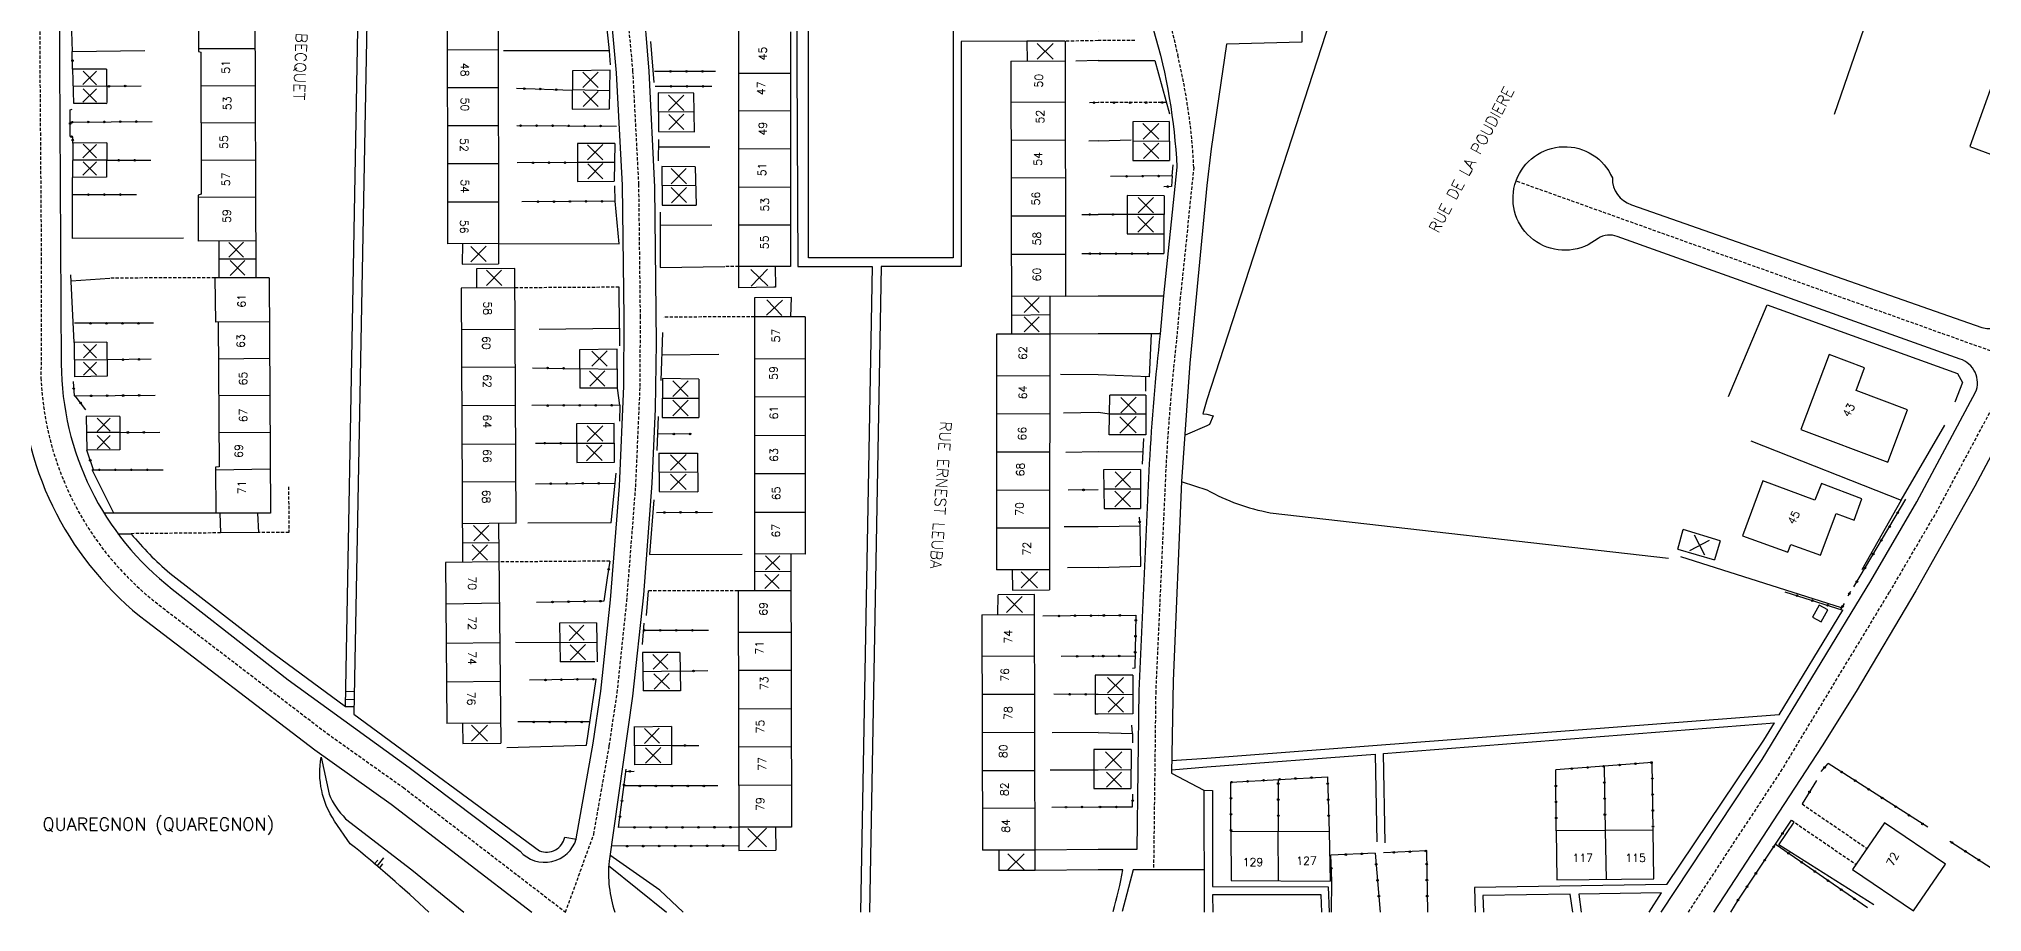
# Model space of a CAD drawing. Header units: millimetres. Extents: x 112998 to 114000, y 125000 to 126000.
# Drawn here: x 113334.6 to 113638.1, y 125000 to 125136.4 of the extents above; entities that cross this region are included whole.
import ezdxf
from ezdxf.enums import TextEntityAlignment as Align

# ---------------------------------------------------------------- set-up
doc = ezdxf.new("R2010")
doc.units = ezdxf.units.MM
doc.linetypes.add('DASHED', pattern=[0.75, 0.5, -0.25])
doc.layers.get('0').update_dxf_attribs({"linetype": 'CONTINUOUS'})
for name, color, linetype in [('W0001', 6, 'DASHED'), ('W0008', 7, 'CONTINUOUS'), ('W0100', 7, 'CONTINUOUS'), ('W0112', 1, 'DASHED'), ('W0211', 2, 'CONTINUOUS'), ('W0310', 3, 'CONTINUOUS'), ('W0322', 7, 'CONTINUOUS'), ('W0980', 7, 'CONTINUOUS'), ('W0989', 7, 'CONTINUOUS'), ('W0991', 7, 'CONTINUOUS')]:
    doc.layers.add(name, color=color, linetype=linetype)
doc.styles.get("Standard").update_dxf_attribs({"font": 'romans.shx', "width": 0.85})

# ---------------------------------------------------------------- blocks, each defined once
blk = doc.blocks.new('OH01')
at = {"layer": 'W0322', "color": 0}
for radius in [0.25, 0.15]:
    blk.add_circle((0, 0), radius, dxfattribs=at)
blk = doc.blocks.new('BB06')
for p, q in [((-1, -1), (1, 1)), ((-1, 1), (1, -1))]:
    blk.add_line(p, q)
blk = doc.blocks.new('TP15')
at = {"color": 0}
for p, q in [((-0.29, 0.5), (-0.29, 0)), ((0, 1), (0, 0)), ((0.29, 0.5), (0.29, 0))]:
    blk.add_line(p, q, dxfattribs=at)

msp = doc.modelspace()

# ---------------------------------------------------------------- linework, layer by layer
at = {"layer": 'W0001'}
for points in [[(113334.74, 125250.99), (113334.85, 125233.58), (113334.82, 125216.43), (113334.66, 125200.38), (113334.65, 125175), (113334.73, 125131.49), (113334.95, 125101.67), (113334.9, 125083.42, 0.221941), (113353.33, 125047.97), (113379.59, 125027.91), (113391.5, 125019.45), (113416.83, 125000), (113421.23, 125012.14), (113423.66, 125025.99), (113424.9, 125034.26), (113426.4, 125048.56), (113427.79, 125066.42), (113428.48, 125082.11), (113428.53, 125092.91), (113428.28, 125113.65), (113427.36, 125131.3), (113425.89, 125147.48), (113422.87, 125169.28), (113420.18, 125170.1)], [(113514.15, 125250.03), (113513.67, 125226.59), (113512.19, 125211.14), (113508.84, 125171.89), (113507.06, 125156.7), (113512.43, 125133.84, -0.046651), (113514.95, 125116.29), (113512.83, 125095.97), (113512.31, 125090.04, 0.013616), (113510.61, 125069.9), (113509, 125034.47), (113508.66, 125006.6)]]:
    msp.add_lwpolyline(points, format="xyb", dxfattribs=at)
for points in [[(113592.19, 125000), (113606.64, 125021.97), (113623.63, 125050), (113630.88, 125062.37), (113643.62, 125086.13), (113651.15, 125101.33), (113659.5, 125118.3), (113666.52, 125133.71), (113674.21, 125152.04), (113682.95, 125173.72), (113695, 125203.96), (113711.27, 125245.52), (113713.06, 125250)], [(113643.62, 125086.13), (113565.26, 125114.17)]]:
    msp.add_lwpolyline(points, dxfattribs=at)
at = {"layer": 'W0008'}
for points in [[(113331.48, 125250), (113331.64, 125233.63), (113331.61, 125216.47), (113331.45, 125200.4), (113331.45, 125175), (113331.53, 125131.48), (113331.74, 125101.68), (113331.69, 125083.36, 0.222342), (113351.39, 125045.42), (113377.69, 125025.33), (113389.61, 125016.86), (113411.58, 125000)], [(113338.17, 125250), (113338.05, 125245.92), (113338.05, 125227.03), (113337.91, 125175), (113337.79, 125132.45), (113338.07, 125085.63, 0.230395), (113355.39, 125050.44), (113373.51, 125036.3), (113392.43, 125022.58), (113409.73, 125009.5, 0.583915), (113418.5, 125011.43), (113421.13, 125026.37), (113422.35, 125034.53), (113423.85, 125048.76), (113425.23, 125066.53), (113425.92, 125082.12), (113425.97, 125092.87), (113425.72, 125113.52), (113424.81, 125131.07), (113423.35, 125147.12), (113420.56, 125167.3), (113419.43, 125167.65)], [(113387.85, 125250), (113383.84, 125196.59), (113386.95, 125196.28), (113386.48, 125175), (113383.78, 125030.94), (113412.78, 125009.58, 0.464368), (113416.71, 125011.7), (113418.53, 125011.42)], [(113587.94, 125000), (113603.74, 125023.82), (113620.67, 125051.76), (113627.87, 125064.06), (113637.05, 125081.18, 0.432805), (113634.63, 125086.37), (113581.08, 125105.53, 0.219592), (113578.09, 125105.22), (113576.53, 125104.22, -2.51689), (113580.32, 125114.66, 0.329279), (113583.3, 125110.48), (113638.03, 125091.32, 0.36447), (113643.28, 125093.57), (113648.07, 125102.88), (113656.39, 125119.77), (113663.37, 125135.09), (113671.03, 125153.35), (113679.75, 125175), (113691.8, 125205.25), (113708.47, 125246.74), (113709.83, 125250)], [(113423.84, 125180.39), (113424.83, 125175), (113428.84, 125143.45), (113429.81, 125131.32), (113430.73, 125113.23), (113430.97, 125088.88), (113430.82, 125078.62), (113430.29, 125066.98), (113428.99, 125049.53), (113427.26, 125033.75), (113423.62, 125007.94, 0.101216), (113424.5, 125000)], [(113346.92, 125059.08), (113348.98, 125059.1, 0.047047), (113355.01, 125052.95), (113370.37, 125041), (113382.46, 125032.11), (113385.08, 125175)], [(113500, 125137.68), (113508.67, 125137.74, -0.058758), (113512.31, 125116.36), (113510.21, 125096.22), (113509.69, 125090.31, 0.013606), (113507.99, 125070.04), (113506.38, 125034.55), (113506.07, 125009.79), (113500, 125009.78)], [(113669.8, 125000), (113704.16, 125064.58, 0.4232), (113702.23, 125070.76), (113657.57, 125094.41, 0.347912), (113650.16, 125091.37), (113636.91, 125066.51), (113627.71, 125050.19), (113618.38, 125034.46), (113613.07, 125025.95), (113596.12, 125000)], [(113513.15, 125067.22), (113517, 125065.95, 0.083192), (113526.87, 125062.38), (113589.09, 125055.3)]]:
    msp.add_lwpolyline(points, format="xyb", dxfattribs=at)
for points in [[(113628.04, 125250), (113628.05, 125198.31), (113595.66, 125198.93), (113580, 125204.73), (113549.79, 125215.18), (113548.62, 125184.75), (113540.41, 125175), (113531.74, 125164.91), (113531.8, 125135.85), (113520.07, 125135.56), (113517.65, 125119.2), (113517, 125113.47), (113514.32, 125085.72), (113513.05, 125067.25), (113511.73, 125036.14), (113511.45, 125021.71), (113516.52, 125019.04), (113516.55, 125000.02)], [(113452.91, 125183.95), (113452.92, 125175), (113452.91, 125142.89), (113453.09, 125100.83), (113464.74, 125100.81), (113462.89, 125000)], [(113463.37, 125176.14), (113477.2, 125175.89), (113477.68, 125175.9), (113477.79, 125144.63), (113477.35, 125137.5), (113477.35, 125102.18), (113454.76, 125102.19), (113454.74, 125175), (113454.76, 125183.93)], [(113546.74, 125171.73), (113517, 125080.01), (113516.36, 125077.82), (113517, 125077.74), (113517.96, 125077.48), (113517.4, 125076.17), (113517, 125075.96), (113513.61, 125074.47)], [(113488.89, 125135.99), (113478.62, 125135.95), (113478.63, 125100.8), (113466.11, 125100.81), (113464.32, 125000)], [(113494.89, 125096.2), (113500, 125096.26)], [(113500, 125096.26), (113510.15, 125096.22)], [(113500, 125090.32), (113492.44, 125090.25)], [(113509.69, 125090.31), (113500, 125090.32)], [(113362.22, 125062.3), (113344.73, 125062.32)], [(113606.39, 125030.81), (113616.33, 125047.17)], [(113382.48, 125033.23), (113383.82, 125033.28)], [(113383.84, 125034.45), (113382.5, 125034.41)], [(113382.46, 125032.11), (113383.8, 125032.11)], [(113606.39, 125030.81), (113517, 125024.01), (113511.48, 125023.61)], [(113544.82, 125010.83), (113544.57, 125024.77), (113605.63, 125029.57)], [(113588.85, 125004.3), (113603.99, 125026.87), (113605.63, 125029.57)], [(113511.46, 125022.23), (113517, 125022.67), (113543.26, 125024.67), (113543.52, 125010.99)], [(113516.52, 125019.04), (113517.85, 125019.02), (113517.86, 125003.99), (113535.91, 125003.97), (113536.11, 125000)], [(113435.22, 125000), (113431.55, 125003.45), (113423.75, 125008.89)], [(113500, 125009.78), (113490.16, 125009.69)], [(113423.53, 125007.28), (113432.59, 125000)], [(113500, 125006.6), (113490.17, 125006.52)], [(113503.87, 125006.6), (113500, 125006.6)], [(113505.47, 125006.6), (113503.75, 125000.08)], [(113516.54, 125006.61), (113505.47, 125006.6)], [(113534.92, 125000), (113534.85, 125002.71), (113517.86, 125002.71), (113517.93, 125000)], [(113588.85, 125004.3), (113558.79, 125003.85), (113558.9, 125000)], [(113574.12, 125000), (113573.74, 125002.8), (113560.08, 125002.62), (113560.17, 125000)], [(113587.97, 125003), (113575.06, 125002.82), (113575.46, 125000)], [(113586.09, 125000), (113587.97, 125003)]]:
    msp.add_lwpolyline(points, dxfattribs=at)
msp.add_arc((113448.3, 125016.19), 56.39, 343.3996, 350.2092, dxfattribs=at)
at = {"layer": 'W0100'}
for points in [[(113398.33, 125147.1), (113398.39, 125104.38)], [(113359.48, 125141.67), (113359.51, 125134.38)], [(113368.32, 125141.65), (113368.46, 125099.06)], [(113443.86, 125143.63), (113443.86, 125097.48)], [(113406.28, 125141.14), (113406.38, 125101.24)], [(113451.95, 125137.47), (113451.96, 125100.83)], [(113494.86, 125136.01), (113488.89, 125135.99)], [(113488.89, 125135.99), (113488.9, 125132.91)], [(113494.86, 125136.01), (113494.89, 125096.2)], [(113359.51, 125134.85), (113368.34, 125134.86)], [(113359.51, 125134.38), (113359.89, 125134.3)], [(113359.89, 125134.3), (113359.93, 125112.12)], [(113406.29, 125134.62), (113398.35, 125134.64)], [(113486.39, 125132.9), (113494.87, 125132.92)], [(113486.39, 125132.9), (113486.47, 125090.26)], [(113640.82, 125132.62), (113636.16, 125119.55)], [(113345.14, 125131.66), (113339.85, 125131.63)], [(113339.85, 125131.63), (113339.97, 125126.31)], [(113345.14, 125131.66), (113345.2, 125126.51)], [(113417.9, 125131.39), (113417.86, 125125.42)], [(113423.8, 125131.47), (113417.9, 125131.39)], [(113423.68, 125125.43), (113423.8, 125131.47)], [(113443.86, 125131.03), (113451.95, 125131)], [(113345.17, 125128.97), (113339.91, 125128.91)], [(113368.36, 125129.04), (113359.9, 125128.99)], [(113406.31, 125128.72), (113398.35, 125128.74)], [(113423.74, 125128.28), (113417.88, 125128.43)], [(113431.3, 125127.93), (113431.33, 125121.9)], [(113436.85, 125127.88), (113431.3, 125127.93)], [(113436.95, 125121.86), (113436.85, 125127.88)], [(113494.87, 125126.47), (113486.41, 125126.41)], [(113339.97, 125126.31), (113344.98, 125126.32)], [(113417.86, 125125.42), (113423.68, 125125.43)], [(113436.9, 125124.94), (113431.32, 125124.98)], [(113451.95, 125125.09), (113443.86, 125125.12)], [(113511.12, 125123.47), (113505.42, 125123.42)], [(113505.42, 125123.42), (113505.42, 125117.37)], [(113511.12, 125123.47), (113511.15, 125117.38)], [(113368.38, 125123.25), (113359.91, 125123.21)], [(113406.32, 125122.79), (113398.36, 125122.79)], [(113431.33, 125121.9), (113436.95, 125121.86)], [(113494.88, 125120.56), (113486.42, 125120.51)], [(113511.14, 125120.39), (113505.42, 125120.37)], [(113339.86, 125120.08), (113339.83, 125114.71)], [(113345.18, 125117.42), (113339.84, 125117.42)], [(113345.2, 125120.16), (113339.86, 125120.08)], [(113345.2, 125120.16), (113345.16, 125114.8)], [(113368.4, 125117.45), (113359.92, 125117.4)], [(113418.67, 125120.04), (113418.69, 125114.1)], [(113424.52, 125120.02), (113418.67, 125120.04)], [(113424.52, 125120.02), (113424.42, 125114.14)], [(113451.95, 125119.15), (113443.86, 125119.19)], [(113505.42, 125117.37), (113511.15, 125117.38)], [(113636.16, 125119.55), (113643.73, 125116.77)], [(113345.16, 125114.8), (113339.83, 125114.71)], [(113406.34, 125116.85), (113398.37, 125116.85)], [(113424.47, 125117.08), (113418.68, 125117.05)], [(113437.06, 125116.38), (113431.87, 125116.44)], [(113431.87, 125116.44), (113431.91, 125110.4)], [(113437.06, 125116.38), (113437.21, 125110.38)], [(113494.88, 125114.65), (113486.43, 125114.61)], [(113359.47, 125111.99), (113359.46, 125104.8)], [(113359.93, 125112.12), (113359.47, 125111.99)], [(113368.42, 125111.67), (113359.47, 125111.62)], [(113418.69, 125114.1), (113424.42, 125114.14)], [(113437.13, 125113.43), (113431.89, 125113.45)], [(113443.86, 125113.25), (113451.95, 125113.22)], [(113504.53, 125111.89), (113504.52, 125105.92)], [(113510.3, 125111.88), (113504.53, 125111.89)], [(113510.3, 125111.88), (113510.29, 125105.91)], [(113398.38, 125110.92), (113406.36, 125110.91)], [(113431.91, 125110.4), (113437.21, 125110.38)], [(113494.88, 125108.71), (113486.44, 125108.67)], [(113510.29, 125108.92), (113504.53, 125108.93)], [(113451.96, 125107.3), (113443.86, 125107.29)], [(113504.52, 125105.92), (113510.29, 125105.91)], [(113368.44, 125104.84), (113359.46, 125104.8)], [(113362.66, 125104.81), (113362.68, 125099.05)], [(113406.37, 125104.43), (113398.39, 125104.38)], [(113400.73, 125104.4), (113400.66, 125101.19)], [(113494.89, 125102.69), (113486.45, 125102.69)], [(113370.54, 125099.07), (113362.06, 125099.05)], [(113362.06, 125099.05), (113362.14, 125092.11)], [(113368.45, 125101.97), (113362.67, 125101.95)], [(113370.54, 125099.07), (113370.74, 125062.29)], [(113400.66, 125101.19), (113406.38, 125101.24)], [(113408.91, 125100.5), (113402.9, 125100.44)], [(113402.9, 125100.44), (113402.93, 125097.45)], [(113409.14, 125060.73), (113408.91, 125100.5)], [(113451.96, 125100.83), (113443.86, 125100.84)], [(113449.55, 125100.83), (113449.6, 125097.58)], [(113408.93, 125097.49), (113400.51, 125097.44)], [(113400.51, 125097.44), (113400.72, 125054.63)], [(113449.38, 125097.58), (113443.86, 125097.48)], [(113449.6, 125097.58), (113449.38, 125097.58)], [(113486.46, 125096.23), (113494.89, 125096.2)], [(113492.44, 125096.21), (113492.43, 125050.31)], [(113452.11, 125095.98), (113446.34, 125095.95)], [(113446.34, 125095.95), (113446.36, 125050.18)], [(113452.02, 125092.96), (113452.11, 125095.98)], [(113492.44, 125093.26), (113486.47, 125093.19)], [(113370.58, 125092.19), (113362.14, 125092.11)], [(113362.55, 125092.11), (113362.73, 125069.55)], [(113408.97, 125091), (113400.54, 125090.95)], [(113454.24, 125092.96), (113446.34, 125092.95)], [(113454.24, 125092.96), (113454.24, 125055.92)], [(113484.12, 125090.27), (113484.12, 125053.45)], [(113492.44, 125090.25), (113484.12, 125090.27)], [(113345.2, 125089.01), (113340.08, 125088.96)], [(113340.08, 125088.96), (113340.12, 125083.6)], [(113345.2, 125089.01), (113345.22, 125083.68)], [(113424.88, 125087.91), (113419, 125087.82)], [(113419, 125087.82), (113419.05, 125081.83)], [(113424.94, 125081.85), (113424.88, 125087.91)], [(113614.16, 125087.07), (113609.74, 125075.38)], [(113619.7, 125084.98), (113614.16, 125087.07)], [(113345.21, 125086.26), (113340.1, 125086.21)], [(113370.61, 125086.45), (113362.6, 125086.36)], [(113409, 125085.13), (113400.57, 125085.07)], [(113424.91, 125084.73), (113419.03, 125084.86)], [(113446.34, 125086.46), (113454.24, 125086.42)], [(113618.4, 125081.46), (113619.7, 125084.98)], [(113345.22, 125083.68), (113340.12, 125083.6)], [(113424.94, 125081.85), (113419.05, 125081.83)], [(113431.96, 125083.35), (113431.94, 125077.23)], [(113437.63, 125083.25), (113431.96, 125083.35)], [(113437.63, 125083.25), (113437.64, 125077.23)], [(113492.44, 125083.76), (113484.12, 125083.72)], [(113626.43, 125078.45), (113618.4, 125081.46)], [(113370.64, 125080.69), (113362.64, 125080.62)], [(113409.04, 125079.13), (113400.6, 125079.07)], [(113437.63, 125080.21), (113431.95, 125080.22)], [(113454.24, 125080.42), (113446.34, 125080.45)], [(113492.44, 125077.82), (113484.12, 125077.78)], [(113501.74, 125074.54), (113501.82, 125080.73)], [(113507.47, 125080.75), (113501.82, 125080.73)], [(113507.47, 125080.75), (113507.48, 125074.56)], [(113623.33, 125070.29), (113626.43, 125078.45)], [(113341.98, 125077.43), (113342.04, 125072.14)], [(113347.2, 125077.41), (113341.98, 125077.43)], [(113347.21, 125074.91), (113342.01, 125074.89)], [(113347.2, 125077.41), (113347.22, 125072.21)], [(113370.67, 125074.92), (113362.69, 125074.84)], [(113424.42, 125076.29), (113418.55, 125076.26)], [(113418.55, 125076.26), (113418.61, 125070.24)], [(113424.48, 125070.25), (113424.42, 125076.29)], [(113431.94, 125077.23), (113437.64, 125077.23)], [(113507.48, 125077.75), (113501.78, 125077.75)], [(113609.74, 125075.38), (113623.33, 125070.29)], [(113347.22, 125072.21), (113342.04, 125072.14)], [(113409.07, 125073.1), (113400.63, 125073.04)], [(113418.58, 125073.23), (113424.45, 125073.21)], [(113454.24, 125074.39), (113446.35, 125074.42)], [(113492.43, 125071.85), (113484.12, 125071.81)], [(113507.48, 125074.56), (113501.74, 125074.54)], [(113362.73, 125069.55), (113362.17, 125069.48)], [(113362.17, 125069.48), (113362.22, 125062.3)], [(113370.71, 125069.17), (113362.18, 125069.03)], [(113418.61, 125070.24), (113424.48, 125070.25)], [(113431.42, 125071.68), (113431.47, 125065.7)], [(113431.42, 125071.68), (113437.42, 125071.67)], [(113437.44, 125068.67), (113431.44, 125068.7)], [(113437.42, 125071.67), (113437.47, 125065.64)], [(113506.64, 125069.1), (113500.85, 125069.08)], [(113500.85, 125069.08), (113500.95, 125063.03)], [(113506.64, 125069.1), (113506.6, 125063.02)], [(113409.1, 125067.2), (113400.66, 125067.13)], [(113431.47, 125065.7), (113437.47, 125065.64)], [(113454.24, 125068.46), (113446.35, 125068.47)], [(113492.43, 125065.91), (113484.12, 125065.86)], [(113506.62, 125066.07), (113500.9, 125066.04)], [(113603.83, 125067.36), (113600.65, 125058.79)], [(113611.94, 125064.32), (113603.83, 125067.36)], [(113612.96, 125066.94), (113611.94, 125064.32)], [(113619.3, 125064.54), (113612.96, 125066.94)], [(113500.95, 125063.03), (113506.6, 125063.02)], [(113618.06, 125061.2), (113619.3, 125064.54)], [(113370.74, 125062.29), (113362.22, 125062.3)], [(113362.83, 125062.3), (113362.96, 125059.22)], [(113368.7, 125062.29), (113368.85, 125059.27)], [(113409.14, 125060.73), (113400.69, 125060.63)], [(113406.37, 125060.7), (113406.72, 125026.39)], [(113454.24, 125062.39), (113446.35, 125062.41)], [(113492.43, 125059.94), (113484.12, 125059.97)], [(113590.54, 125056.66), (113591.38, 125059.74)], [(113597.18, 125057.97), (113591.38, 125059.74)], [(113612.84, 125055.73), (113615.25, 125062.25)], [(113615.25, 125062.25), (113618.06, 125061.2)], [(113368.85, 125059.27), (113362.96, 125059.22)], [(113406.4, 125057.69), (113400.7, 125057.64)], [(113590.54, 125056.66), (113596.26, 125055.01)], [(113597.18, 125057.97), (113596.26, 125055.01)], [(113600.65, 125058.79), (113607.72, 125056.19)], [(113607.72, 125056.19), (113608.21, 125057.41)], [(113608.21, 125057.41), (113612.84, 125055.73)], [(113406.44, 125054.68), (113398.09, 125054.61)], [(113398.09, 125054.61), (113398.31, 125029.44)], [(113454.24, 125055.92), (113446.35, 125055.93)], [(113452.02, 125055.92), (113452.14, 125013.28)], [(113452.02, 125053.16), (113446.35, 125053.18)], [(113492.43, 125053.45), (113484.12, 125053.45)], [(113486.59, 125053.45), (113486.63, 125050.3)], [(113406.5, 125048.26), (113398.15, 125048.09)], [(113452.03, 125050.19), (113443.78, 125050.18)], [(113443.78, 125050.18), (113443.87, 125009.62)], [(113484.34, 125046.45), (113484.37, 125049.56)], [(113490.07, 125049.59), (113484.37, 125049.56)], [(113486.63, 125050.3), (113492.43, 125050.31)], [(113490.17, 125006.52), (113490.07, 125049.59)], [(113612.6, 125047.93), (113611.56, 125046.05)], [(113613.99, 125047.22), (113612.6, 125047.93)], [(113421.64, 125045.18), (113415.86, 125045.15)], [(113415.86, 125045.15), (113415.98, 125039.09)], [(113421.64, 125045.18), (113421.75, 125039.11)], [(113481.85, 125046.43), (113490.08, 125046.5)], [(113481.85, 125046.43), (113481.94, 125009.69)], [(113611.56, 125046.05), (113612.93, 125045.31)], [(113612.93, 125045.31), (113613.99, 125047.22)], [(113406.56, 125042.08), (113398.2, 125041.94)], [(113421.7, 125042.11), (113415.92, 125042.08)], [(113452.05, 125043.68), (113443.79, 125043.65)], [(113421.38, 125039.11), (113415.98, 125039.09)], [(113434.67, 125040.53), (113428.87, 125040.52)], [(113428.87, 125040.52), (113428.94, 125034.56)], [(113434.67, 125040.53), (113434.76, 125034.58)], [(113490.09, 125039.98), (113481.87, 125039.93)], [(113406.63, 125036), (113398.25, 125035.91)], [(113434.72, 125037.63), (113428.91, 125037.51)], [(113452.07, 125037.75), (113443.8, 125037.71)], [(113500, 125037.01), (113499.54, 125037)], [(113499.54, 125037), (113499.55, 125030.93)], [(113505.42, 125037.03), (113500, 125037.01)], [(113505.42, 125037.03), (113505.42, 125030.98)], [(113428.94, 125034.56), (113428.96, 125034.56)], [(113434.76, 125034.58), (113428.96, 125034.56)], [(113490.1, 125033.99), (113481.88, 125033.98)], [(113500, 125034), (113499.55, 125034)], [(113505.42, 125033.96), (113500, 125034)], [(113406.69, 125029.52), (113398.31, 125029.44)], [(113400.71, 125029.46), (113400.77, 125026.32)], [(113452.09, 125031.75), (113443.82, 125031.71)], [(113500, 125030.93), (113499.55, 125030.93)], [(113505.42, 125030.98), (113500, 125030.93)], [(113400.81, 125026.34), (113406.72, 125026.39)], [(113433.39, 125028.97), (113427.51, 125028.9)], [(113427.52, 125028.9), (113427.59, 125023)], [(113433.39, 125028.97), (113433.37, 125023.06)], [(113481.89, 125028.09), (113490.12, 125028.07)], [(113433.38, 125026.01), (113427.55, 125025.99)], [(113452.11, 125025.81), (113443.83, 125025.78)], [(113499.33, 125025.38), (113499.32, 125019.31)], [(113500, 125025.38), (113499.33, 125025.38)], [(113505.15, 125025.42), (113500, 125025.38)], [(113505.15, 125025.42), (113505.11, 125019.31)], [(113433.37, 125023.06), (113427.59, 125023)], [(113490.13, 125022.04), (113481.91, 125022.06)], [(113500, 125022.19), (113499.32, 125022.19)], [(113505.13, 125022.23), (113500, 125022.19)], [(113452.12, 125019.82), (113443.85, 125019.77)], [(113499.32, 125019.31), (113500, 125019.31)], [(113500, 125019.31), (113505.11, 125019.31)], [(113490.14, 125016.2), (113481.92, 125016.21)], [(113452.14, 125013.28), (113443.86, 125013.26)], [(113449.61, 125013.28), (113449.68, 125009.66)], [(113536.07, 125012.56), (113520.75, 125012.61)], [(113520.75, 125012.61), (113520.76, 125004.93)], [(113528.18, 125004.9), (113528.15, 125012.58)], [(113536.07, 125012.56), (113536.27, 125004.86)], [(113586.69, 125012.79), (113571.56, 125012.69)], [(113571.56, 125012.69), (113571.63, 125005.06)], [(113579.19, 125012.74), (113579.33, 125005.12)], [(113586.82, 125005.18), (113586.69, 125012.79)], [(113622.84, 125013.93), (113617.84, 125006.65)], [(113632.33, 125007.48), (113622.84, 125013.93)], [(113443.87, 125009.62), (113449.68, 125009.66)], [(113490.16, 125009.69), (113481.94, 125009.69)], [(113484.5, 125009.69), (113484.5, 125006.51)], [(113490.17, 125006.52), (113484.5, 125006.51)], [(113571.63, 125005.06), (113586.82, 125005.18)], [(113617.84, 125006.65), (113627.36, 125000.19)], [(113627.36, 125000.19), (113632.33, 125007.48)], [(113520.76, 125004.93), (113536.27, 125004.86)]]:
    msp.add_lwpolyline(points, dxfattribs=at)
msp.add_arc((113345.07, 125126.44), 0.153, 231.5452, 27.956, dxfattribs=at)
at = {"layer": 'W0112'}
for points in [[(113500, 125136.1), (113494.86, 125136.01)], [(113505.74, 125136.12), (113500, 125136.1)], [(113510.65, 125126.44), (113500, 125126.41)], [(113362.06, 125099.05), (113345.65, 125099.02)], [(113443.86, 125100.84), (113441.78, 125100.84)], [(113425.18, 125097.59), (113408.93, 125097.49)], [(113446.34, 125092.95), (113432.05, 125092.93)], [(113373.56, 125066.43), (113373.63, 125059.31), (113368.85, 125059.27)], [(113362.96, 125059.22), (113348.98, 125059.1)], [(113423.74, 125054.82), (113406.44, 125054.68)], [(113443.78, 125050.18), (113429.75, 125050.17)], [(113608.28, 125014.36), (113618.38, 125007.45)], [(113609.95, 125016.89), (113620.1, 125009.95)]]:
    msp.add_lwpolyline(points, dxfattribs=at)
at = {"layer": 'W0211'}
msp.add_lwpolyline([(113395.48, 125000, 0.018325), (113383.21, 125010.69), (113380.76, 125014.2, -0.191955), (113378.64, 125024.18), (113379.9, 125018.42, 0.095191), (113382.47, 125014.59), (113392.83, 125006.63), (113400.92, 125000)], format="xyb", dxfattribs=at)
at = {"layer": 'W0310'}
for points in [[(113580.8, 125159.94), (113621.7, 125144.09), (113614.98, 125124.57)], [(113339.53, 125142.19), (113339.79, 125134.4), (113351.11, 125134.54)], [(113423.15, 125138.94), (113423.66, 125134.48), (113407.13, 125134.5)], [(113430.69, 125129.57), (113430.13, 125135.95)], [(113423.66, 125134.48), (113423.79, 125132.32)], [(113500, 125133), (113496.54, 125132.9)], [(113500, 125133), (113508.85, 125133), (113511.15, 125124.65)], [(113431.34, 125120.64), (113431.29, 125117.32)], [(113500, 125120.46), (113498.53, 125120.39)], [(113500, 125120.46), (113505.15, 125120.61)], [(113439.38, 125119.46), (113431.32, 125119.45)], [(113357.18, 125105.26), (113339.82, 125105.21), (113339.83, 125114.71)], [(113511.59, 125114.96), (113511.45, 125113.33)], [(113511.59, 125114.96), (113511.73, 125116.71)], [(113424.58, 125111.02), (113424.52, 125113.42)], [(113406.37, 125104.43), (113425.22, 125104.35), (113424.58, 125111.02)], [(113431.63, 125109.3), (113431.63, 125100.65), (113441.72, 125100.83)], [(113431.63, 125107.26), (113439.67, 125107.31)], [(113340.08, 125088.96), (113339.54, 125099.51)], [(113339.59, 125098.57), (113345.65, 125099.02)], [(113425.23, 125091.19), (113425.18, 125097.59)], [(113598.48, 125080.52), (113604.47, 125094.86), (113634.23, 125084.1), (113634.99, 125082.73), (113633.82, 125079.64)], [(113412.71, 125091.02), (113425.23, 125091.19)], [(113425.23, 125091.19), (113425.23, 125088.43)], [(113431.76, 125083.04), (113432, 125090.54)], [(113508.27, 125090.31), (113507.99, 125083.6), (113500, 125083.89)], [(113431.89, 125087.01), (113440.75, 125087.14)], [(113500, 125083.89), (113494.12, 125083.94)], [(113425.33, 125079.16), (113424.94, 125081.85)], [(113507.41, 125083.61), (113507.39, 125081.38)], [(113425.33, 125079.16), (113425.24, 125076.66)], [(113500, 125078.03), (113494.58, 125077.94)], [(113501.78, 125077.75), (113500, 125078.03)], [(113431.15, 125072.1), (113431.36, 125077.41)], [(113625.44, 125064.33), (113632.25, 125076.04)], [(113500, 125071.88), (113494.98, 125071.8)], [(113506.97, 125071.83), (113500, 125071.88)], [(113507.08, 125073.95), (113506.87, 125069.96)], [(113601.95, 125073.59), (113625.44, 125064.33), (113619.28, 125053.46)], [(113346.26, 125062.32), (113342.92, 125069.07)], [(113423.93, 125060.77), (113424.75, 125068.54)], [(113430.61, 125064.4), (113429.95, 125055.85), (113444.39, 125055.88)], [(113423.93, 125060.77), (113410.93, 125060.75)], [(113500, 125060.18), (113494.69, 125060.15)], [(113500, 125053.81), (113506.7, 125054.04), (113506.56, 125060.25), (113500, 125060.18)], [(113500, 125053.81), (113495.21, 125053.77)], [(113616.13, 125047.5), (113590.99, 125055.48)], [(113423.35, 125052.18), (113422.79, 125048.57)], [(113429.75, 125050.17), (113429.44, 125046.31)], [(113428.85, 125041.8), (113429.13, 125045.1)], [(113415.92, 125042.08), (113408.99, 125042.12)], [(113407.67, 125025.69), (113420.1, 125026.06), (113421.63, 125036.39)], [(113500, 125028.05), (113492.85, 125028.01)], [(113500, 125028.05), (113505.35, 125027.9), (113505.29, 125029.21)], [(113505.35, 125027.9), (113505.35, 125026.46)], [(113499.32, 125022.19), (113492.49, 125022.18)], [(113606.3, 125010.51), (113608.72, 125014.06)], [(113621.15, 125001.12), (113606.3, 125010.51)], [(113536.47, 125000), (113536.5, 125004.91)]]:
    msp.add_lwpolyline(points, dxfattribs=at)
at = {"layer": 'W0322'}
for points in [[(113339.85, 125131.63), (113339.79, 125134.4)], [(113440.27, 125131.3), (113430.71, 125131.3)], [(113345.17, 125128.97), (113350.54, 125129.04)], [(113409.18, 125128.65), (113417.88, 125128.36)], [(113439.7, 125128.95), (113430.81, 125128.94)], [(113500, 125126.41), (113498.66, 125126.4)], [(113339.45, 125121.15), (113339.47, 125125.28)], [(113339.46, 125123.36), (113352.29, 125123.48)], [(113339.47, 125125.28), (113339.78, 125125.37)], [(113339.86, 125121.06), (113339.45, 125121.15)], [(113339.86, 125120.08), (113339.86, 125121.06)], [(113409.22, 125122.83), (113424.81, 125122.75)], [(113345.18, 125117.42), (113352.04, 125117.43)], [(113418.68, 125117.05), (113409.25, 125117)], [(113511.59, 125114.96), (113501.96, 125114.89)], [(113339.83, 125112.05), (113349.81, 125112.07)], [(113511.45, 125113.33), (113510.25, 125113.29)], [(113424.58, 125111.02), (113410.01, 125110.94)], [(113497.45, 125108.95), (113500, 125108.94)], [(113504.53, 125108.93), (113500, 125108.94)], [(113510.29, 125105.91), (113510.29, 125102.84)], [(113497.48, 125102.84), (113500, 125102.84)], [(113500, 125102.84), (113510.29, 125102.84)], [(113352.48, 125091.96), (113340.13, 125091.96)], [(113352.1, 125086.33), (113345.21, 125086.26)], [(113411.66, 125085.02), (113419.03, 125084.86)], [(113339.91, 125082.87), (113340.09, 125080.61)], [(113340.09, 125080.61), (113340.24, 125080.61)], [(113340.24, 125080.61), (113352.74, 125080.71)], [(113341.93, 125078.45), (113340.24, 125080.61)], [(113425.33, 125079.16), (113411.54, 125079.1)], [(113347.21, 125074.91), (113353.47, 125074.93)], [(113343.12, 125069.07), (113342.04, 125072.14)], [(113412.14, 125073.24), (113418.58, 125073.23)], [(113436.49, 125074.67), (113431.25, 125074.64)], [(113342.92, 125069.07), (113354, 125069.06)], [(113412.11, 125066.91), (113424.51, 125066.97)], [(113500, 125065.95), (113495.32, 125065.92)], [(113618.03, 125050.78), (113626.17, 125064.51)], [(113431.03, 125062.4), (113439.79, 125062.46)], [(113506.56, 125060.25), (113506.45, 125061.67)], [(113423.74, 125054.82), (113423.35, 125052.18)], [(113422.79, 125048.57), (113412.29, 125048.37)], [(113607.24, 125050.01), (113616.33, 125047.17)], [(113616, 125047.28), (113616.55, 125048.2)], [(113617.13, 125049.38), (113617.54, 125050.1)], [(113500, 125046.33), (113491.39, 125046.21)], [(113500, 125046.33), (113505.9, 125046.35)], [(113505.9, 125046.35), (113505.75, 125038.09)], [(113429.04, 125044.02), (113439.13, 125044.02)], [(113500, 125039.97), (113494.24, 125039.93)], [(113500, 125039.97), (113505.79, 125040.01)], [(113421.63, 125036.39), (113411.19, 125036.2)], [(113434.72, 125037.63), (113439.03, 125037.72)], [(113505.75, 125038.09), (113505.39, 125038.05)], [(113499.55, 125034), (113493.07, 125034.05)], [(113420.64, 125029.7), (113409.35, 125029.7)], [(113433.38, 125026.01), (113437.63, 125026.02)], [(113586.52, 125023.37), (113571.48, 125022.2)], [(113586.69, 125012.79), (113586.52, 125023.37)], [(113612.93, 125021.98), (113614.03, 125023.22)], [(113629.6, 125013.25), (113614.03, 125023.22)], [(113425.1, 125013.22), (113426.27, 125022.34)], [(113426.22, 125021.97), (113427.54, 125021.99)], [(113520.75, 125020.29), (113535.83, 125021.15)], [(113520.75, 125012.61), (113520.75, 125020.29)], [(113528.12, 125020.71), (113528.15, 125012.58)], [(113535.83, 125021.15), (113536.07, 125012.56)], [(113571.56, 125012.69), (113571.48, 125022.2)], [(113579.02, 125022.71), (113579.19, 125012.74)], [(113612.22, 125020.58), (113609.95, 125016.89)], [(113440.62, 125019.7), (113425.93, 125019.7)], [(113505.35, 125016.45), (113505.42, 125018.41)], [(113492.75, 125016.38), (113500, 125016.42)], [(113500, 125016.42), (113505.35, 125016.45)], [(113598.82, 125000), (113599.41, 125000.94), (113599.95, 125001.89), (113608.28, 125014.36)], [(113443.86, 125013.26), (113425.1, 125013.22)], [(113633.02, 125011.08), (113639.66, 125006.8)], [(113443.87, 125010.37), (113423.95, 125010.29)], [(113543.28, 125009.2), (113536.36, 125008.88)], [(113536.5, 125004.91), (113536.36, 125008.88)], [(113543.28, 125009.2), (113544.06, 125000)], [(113551.27, 125009.56), (113544.57, 125009.25)], [(113551.27, 125009.56), (113551.45, 125000)], [(113620.14, 125000.68), (113605.77, 125010.61)]]:
    msp.add_lwpolyline(points, dxfattribs=at)

# ---------------------------------------------------------------- block references
at = {"layer": 'W0100'}
for p, xscale, yscale, zscale, rotation in [((113491.74, 125134.43), 1.232632061732714, 1.232632061732713, 1.232632061732713, 270.0415073943595), ((113342.51, 125130.27), 1.048265482205282, 1.048265482205282, 1.048265482205282, 89.59949906356458), ((113420.71, 125129.96), 1.193435704812987, 1.193435704812987, 1.193435704812987, 270.2728021862694), ((113342.51, 125127.54), 1.048265482205282, 1.048265482205282, 1.048265482205282, 89.59949906356458), ((113420.74, 125126.99), 1.179538223589366, 1.179538223589366, 1.179538223589366, 270.272304267426), ((113434.1, 125126.38), 1.193435704812987, 1.193435704812987, 1.193435704812987, 270.2728021862694), ((113434.13, 125123.41), 1.179538223589366, 1.179538223589366, 1.179538223589366, 270.272304267426), ((113508.24, 125121.92), 1.228966762080243, 1.228966762080243, 1.228966762080243, 270.3145482987271), ((113342.51, 125118.85), 1.048265482205282, 1.048265482205282, 1.048265482205282, 89.59949906356458), ((113421.45, 125118.66), 1.193435704812987, 1.193435704812987, 1.193435704812987, 270.2728021862694), ((113508.28, 125118.88), 1.203243939815853, 1.203243939815853, 1.203243939815853, 270.3147763588788), ((113342.51, 125116.12), 1.048265482205282, 1.048265482205282, 1.048265482205282, 89.59949906356458), ((113421.48, 125115.7), 1.179538223589366, 1.179538223589366, 1.179538223589366, 270.272304267426), ((113434.5, 125114.94), 1.193435704812987, 1.193435704812987, 1.193435704812987, 270.2728021862694), ((113434.53, 125111.97), 1.179538223589366, 1.179538223589366, 1.179538223589366, 270.272304267426), ((113507.45, 125110.4), 1.184982338654252, 1.184982338654252, 1.184982338654252, 89.95262582500321), ((113507.43, 125107.41), 1.202792049365818, 1.202792049365818, 1.202792049365818, 89.95628126270985), ((113365.38, 125103.44), 1.159379834861865, 1.159379834861865, 1.159379834861865, 270.2224889112525), ((113403.23, 125102.77), 1.195130484630109, 1.195130484630109, 1.195130484630109, 270.6904260058049), ((113365.59, 125100.6), 1.159379834861865, 1.159379834861865, 1.159379834861865, 270.2224889112525), ((113405.67, 125099.05), 1.195130484630109, 1.195130484630109, 1.195130484630109, 270.6904260058049), ((113447.11, 125099.07), 1.300408436740808, 1.300408436740808, 1.300408436740808, 270.8606835646186), ((113449.46, 125094.39), 1.208287691369201, 1.2082876913692, 1.2082876913692, 88.34748021857098), ((113489.63, 125094.82), 1.1720612639222, 1.1720612639222, 1.1720612639222, 270.1200443133415), ((113489.63, 125091.8), 1.1720612639222, 1.1720612639222, 1.1720612639222, 270.1200443133415), ((113342.56, 125087.61), 1.032213304171603, 1.032213304171603, 1.032213304171603, 270.2761076376999), ((113422.13, 125086.45), 1.185963733896459, 1.185963733896462, 1.185963733896462, 270.4809450627532), ((113342.56, 125084.87), 1.032213304171603, 1.032213304171603, 1.032213304171603, 270.2761076376999), ((113421.78, 125083.31), 1.185963733896459, 1.185963733896462, 1.185963733896462, 270.4809450627532), ((113434.78, 125081.73), 1.217651663532597, 1.217651663532597, 1.217651663532597, 270.1027108281033), ((113434.78, 125078.71), 1.217651663532597, 1.217651663532597, 1.217651663532597, 270.1027108281033), ((113504.73, 125079.19), 1.200301733734938, 1.200301733734938, 1.200301733734938, 270.1409379647155), ((113344.69, 125076.12), 1.032213304171603, 1.032213304171603, 1.032213304171603, 270.2761076376999), ((113421.43, 125074.73), 1.213089724664831, 1.213089724664831, 1.213089724664831, 270.5980907723173), ((113504.66, 125076.1), 1.275299691531689, 1.275299691531689, 1.275299691531689, 270.141529932767), ((113344.69, 125073.38), 1.032213304171603, 1.032213304171603, 1.032213304171603, 270.2761076376999), ((113421.31, 125071.71), 1.213089724664831, 1.213089724664831, 1.213089724664831, 270.5980907723173), ((113434.43, 125070.22), 1.217651663532597, 1.217651663532597, 1.217651663532597, 270.1027108281033), ((113503.88, 125067.54), 1.208434663095256, 1.208434663095256, 1.208434663095256, 89.63365165967215), ((113434.43, 125067.19), 1.217651663532597, 1.217651663532597, 1.217651663532597, 270.1027108281033), ((113503.85, 125064.5), 1.221965740279121, 1.221965740279121, 1.221965740279121, 89.63480068757976), ((113403.67, 125059.18), 1.202246684103334, 1.202246684103334, 1.202246684103334, 270.5851612423452), ((113403.44, 125056.16), 1.202246684103334, 1.202246684103334, 1.202246684103334, 270.5851612423452), ((113593.96, 125057.3), 1.238397122509667, 1.238397122509667, 1.238397122509667, 72.67561898213529), ((113449.17, 125054.54), 1.106901693579707, 1.106901693579708, 1.106901693579708, 270.1707652995926), ((113449.06, 125051.63), 1.106901693579707, 1.106901693579708, 1.106901693579708, 270.1707652995926), ((113489.27, 125051.88), 1.258403830656751, 1.258403830656751, 1.258403830656751, 89.98927098213179), ((113486.93, 125048.04), 1.236181874802012, 1.23618187480201, 1.23618187480201, 270.1276137170431), ((113418.55, 125043.62), 1.165886544675718, 1.165886544675718, 1.165886544675718, 270.6107254975892), ((113418.74, 125040.57), 1.196838166037993, 1.196838166037993, 1.196838166037993, 270.7362488066569), ((113431.64, 125039.1), 1.165886544675718, 1.165886544675718, 1.165886544675718, 270.6107254975892), ((113431.83, 125036.05), 1.196838166037993, 1.196838166037993, 1.196838166037993, 270.7362488066569), ((113502.72, 125035.42), 1.23089570763401, 1.23089570763401, 1.23089570763401, 270.0398340317536), ((113502.76, 125032.4), 1.189868755910907, 1.189868755910907, 1.189868755910907, 270.0406103081586), ((113403.38, 125027.96), 1.251401643936033, 1.251401643936033, 1.251401643936033, 270.5360533392432), ((113430.32, 125027.53), 1.165886544675718, 1.165886544675718, 1.165886544675718, 270.6107254975892), ((113430.51, 125024.48), 1.196838166037993, 1.196838166037993, 1.196838166037993, 270.7362488066569), ((113502.4, 125023.76), 1.274268857407736, 1.274268857407737, 1.274268857407737, 89.62525340371711), ((113502.49, 125020.7), 1.168486906512958, 1.168486906512961, 1.168486906512961, 89.625992125161), ((113446.74, 125011.63), 1.456991942626278, 1.456991942626278, 1.456991942626278, 270.130572746469), ((113487.17, 125007.86), 1.269379904684728, 1.269379904684728, 1.269379904684728, 89.98936375380346)]:
    msp.add_blockref('BB06', p, dxfattribs=dict(at, xscale=xscale, yscale=yscale, zscale=zscale, rotation=rotation))
at = {"layer": 'W0211', "xscale": 1.668172747131795, "yscale": 1.668172747131795, "zscale": 1.668172747131795, "rotation": 320.1819355810313}
msp.add_blockref('TP15', (113387.33, 125007.19), dxfattribs=at)
at = {"layer": 'W0322', "yscale": 0.5}
for p, xscale, rotation in [((113339.82, 125132.98), 0.4999999999999995, 91.28008946680407), ((113433.21, 125131.3), 0.5, 180.028069488696), ((113435.71, 125131.3), 0.5, 180.028069488696), ((113438.21, 125131.3), 0.5, 180.028069488696), ((113345.54, 125128.98), 0.5, 0.7396560774470088), ((113348.04, 125129.01), 0.5, 0.7396560774470088), ((113410.38, 125128.61), 0.5, 358.1051587597264), ((113412.88, 125128.53), 0.5, 358.1051587597264), ((113415.38, 125128.45), 0.5, 358.1051587597264), ((113433.31, 125128.95), 0.4999999999999995, 180.0733374706523), ((113435.81, 125128.95), 0.4999999999999995, 180.0733374706523), ((113438.31, 125128.95), 0.4999999999999995, 180.0733374706523), ((113499.35, 125126.4), 0.5, 180.1916179581321), ((113502.5, 125126.42), 0.5, 180.1916179581311), ((113505, 125126.42), 0.5, 180.1916179581311), ((113507.5, 125126.43), 0.5, 180.1916179581311), ((113510, 125126.44), 0.5, 180.1916179581311), ((113339.79, 125123.36), 0.5, 0.5631581758230074), ((113342.29, 125123.39), 0.5, 0.5631581758230074), ((113344.79, 125123.41), 0.5, 0.5631581758230074), ((113347.29, 125123.44), 0.5, 0.5631581758230074), ((113349.79, 125123.46), 0.5, 0.5631581758230074), ((113339.46, 125123.16), 0.4999999999999995, 89.71645995215077), ((113339.66, 125121.11), 0.5, 168.3763723358626), ((113339.86, 125120.56), 0.5, 89.77728398506821), ((113409.81, 125122.83), 0.5, 359.6975559961893), ((113412.31, 125122.82), 0.5, 359.6975559961893), ((113414.81, 125122.8), 0.5, 359.6975559961893), ((113417.31, 125122.79), 0.5, 359.6975559961893), ((113419.81, 125122.78), 0.5, 359.6975559961893), ((113422.31, 125122.76), 0.5, 359.6975559961893), ((113347.04, 125117.42), 0.4999999999999995, 0.01062073908552786), ((113349.54, 125117.42), 0.4999999999999995, 0.01062073908552786), ((113411.75, 125117.01), 0.5, 180.316300340141), ((113414.25, 125117.03), 0.5, 180.316300340141), ((113416.75, 125117.04), 0.5, 180.316300340141), ((113504.46, 125114.91), 0.4999999999999995, 180.3807781530028), ((113506.96, 125114.93), 0.4999999999999995, 180.3807781530028), ((113509.46, 125114.94), 0.4999999999999995, 180.3807781530028), ((113342.31, 125112.05), 0.5, 0.09090019273163132), ((113344.81, 125112.06), 0.5, 0.09090019273163132), ((113347.31, 125112.06), 0.5, 0.09090019273163132), ((113510.87, 125113.31), 0.5, 181.8993852062796), ((113412.51, 125110.95), 0.5, 180.3234914167956), ((113415.01, 125110.97), 0.5, 180.3234914167956), ((113417.51, 125110.98), 0.5, 180.3234914167956), ((113420.01, 125110.99), 0.5, 180.3234914167956), ((113422.51, 125111.01), 0.5, 180.3234914167956), ((113498.69, 125108.95), 0.5, 359.8571025294798), ((113502.32, 125108.94), 0.4999999999999995, 179.8578786746523), ((113498.71, 125102.84), 0.5, 0.006936215916629086), ((113500.29, 125102.84), 0.5, 0.006936215916722377), ((113502.79, 125102.84), 0.5, 0.006936215916722377), ((113505.29, 125102.84), 0.5, 0.006936215916722377), ((113507.79, 125102.84), 0.5, 0.006936215916722377), ((113342.63, 125091.96), 0.5, 180.0210003199168), ((113345.13, 125091.96), 0.5, 180.0210003199168), ((113347.63, 125091.96), 0.5, 180.0210003199168), ((113350.13, 125091.96), 0.5, 180.0210003199168), ((113347.71, 125086.29), 0.5, 180.554321869707), ((113350.21, 125086.31), 0.5, 180.554321869707), ((113414.03, 125084.97), 0.5, 358.7390609288539), ((113416.53, 125084.91), 0.5, 358.7390609288539), ((113340, 125081.77), 0.5, 274.6950458423522), ((113341.11, 125079.5), 0.5, 128.0762617140602), ((113342.74, 125080.63), 0.5, 0.4493722360723175), ((113345.24, 125080.65), 0.5, 0.4493722360723175), ((113347.74, 125080.67), 0.5, 0.4493722360723175), ((113350.24, 125080.69), 0.5, 0.4493722360723175), ((113414.04, 125079.11), 0.5, 180.2569918022164), ((113416.54, 125079.13), 0.5, 180.2569918022164), ((113419.04, 125079.14), 0.5, 180.2569918022164), ((113421.54, 125079.15), 0.5, 180.2569918022164), ((113424.04, 125079.16), 0.5, 180.2569918022164), ((113348.47, 125074.91), 0.5, 0.208460972514025), ((113350.97, 125074.92), 0.5, 0.208460972514025), ((113433.75, 125074.66), 0.5, 180.3795094467576), ((113436.25, 125074.67), 0.5, 180.3795094467576), ((113413.58, 125073.24), 0.5, 359.8511350177456), ((113416.08, 125073.23), 0.5, 359.8511350177456), ((113342.59, 125070.57), 0.5, 109.4995182868462), ((113344, 125069.07), 0.5, 359.9562315641427), ((113346.5, 125069.07), 0.5, 359.9562315641427), ((113349, 125069.07), 0.5, 359.9562315641427), ((113351.5, 125069.07), 0.5, 359.9562315641427), ((113414.51, 125066.92), 0.5, 0.2604487791881712), ((113417.01, 125066.94), 0.5, 0.2604487791881712), ((113419.51, 125066.95), 0.5, 0.2604487791881712), ((113422.01, 125066.96), 0.5, 0.2604487791881712), ((113497.72, 125065.94), 0.5, 180.3490261812998), ((113432.29, 125062.41), 0.5, 0.3829365250689449), ((113434.79, 125062.43), 0.5, 0.3829365250689449), ((113437.29, 125062.45), 0.5, 0.3829365250689449), ((113506.5, 125060.94), 0.4999999999999999, 94.45349897508748), ((113623.62, 125060.21), 0.5, 59.31817842562102), ((113624.89, 125062.36), 0.5, 59.31817842562102), ((113622.34, 125058.06), 0.5, 59.31817842562102), ((113423.55, 125053.54), 0.5, 261.5713751690728), ((113619.79, 125053.75), 0.5, 59.31817842562102), ((113621.06, 125055.91), 0.5, 59.31817842562102), ((113618.51, 125051.6), 0.5, 59.31817842562102), ((113414.79, 125048.42), 0.5, 181.1208803349194), ((113417.29, 125048.47), 0.5, 181.1208803349194), ((113419.79, 125048.52), 0.5, 181.1208803349194), ((113422.29, 125048.56), 0.5, 181.1208803349194), ((113609.17, 125049.41), 0.4999999999999993, 342.6732214052021), ((113611.55, 125048.66), 0.4999999999999993, 342.6732214052021), ((113613.94, 125047.92), 0.4999999999999993, 342.6732214052021), ((113616.27, 125047.73), 0.5, 59.10601815321824), ((113617.33, 125049.73), 0.5, 60.00584551451216), ((113493.89, 125046.25), 0.4999999999999995, 180.2167160203495), ((113496.39, 125046.28), 0.4999999999999995, 180.2167160203495), ((113498.89, 125046.31), 0.4999999999999995, 180.2167160203495), ((113500.9, 125046.33), 0.4999999999999995, 0.216716020349507), ((113503.4, 125046.34), 0.4999999999999995, 0.216716020349507), ((113505.89, 125045.58), 0.5, 268.9453924486345), ((113429.13, 125044.02), 0.5, 359.9947992325156), ((113431.63, 125044.02), 0.5, 359.9947992325156), ((113434.13, 125044.02), 0.5, 359.9947992325156), ((113436.63, 125044.02), 0.5, 359.9947992325156), ((113505.84, 125043.09), 0.5, 268.9453924486345), ((113496.74, 125039.95), 0.5, 180.3671937294909), ((113499.24, 125039.97), 0.5, 180.3671937294909), ((113500.79, 125039.98), 0.5, 0.3671937294908469), ((113503.29, 125039.99), 0.5, 0.3671937294908469), ((113505.8, 125040.59), 0.5, 268.9453924486345), ((113413.69, 125036.25), 0.5, 181.0245965539864), ((113416.18, 125036.29), 0.5, 181.0245965539864), ((113418.68, 125036.34), 0.5, 181.0245965539864), ((113421.18, 125036.38), 0.5, 181.0245965539864), ((113436.82, 125037.67), 0.5, 1.182167019058656), ((113495.57, 125034.03), 0.5, 179.580725518922), ((113498.07, 125034.01), 0.5, 179.580725518922), ((113411.85, 125029.7), 0.5, 180.0034871598212), ((113414.35, 125029.7), 0.5, 180.0034871598212), ((113416.85, 125029.7), 0.5, 180.0034871598212), ((113419.35, 125029.7), 0.5, 180.0034871598212), ((113435.45, 125026.02), 0.5, 0.1989819871413126), ((113583.94, 125023.17), 0.5, 184.4353216237657), ((113586.43, 125023.36), 0.5, 184.4353216237657), ((113426.86, 125021.98), 0.5, 0.9108410209073823), ((113520.86, 125020.3), 0.5, 3.257536843317097), ((113523.35, 125020.44), 0.5, 3.257536843317097), ((113525.85, 125020.58), 0.5, 3.257536843317097), ((113528.13, 125020.08), 0.5, 270.2098473761558), ((113528.35, 125020.73), 0.5, 3.257536843317097), ((113530.84, 125020.87), 0.5, 3.257536843317097), ((113533.34, 125021.01), 0.5, 3.257536843317097), ((113535.86, 125020.06), 0.4999999999999995, 271.5633139904867), ((113573.97, 125022.39), 0.5, 184.4353216237657), ((113576.46, 125022.59), 0.5, 184.4353216237657), ((113578.96, 125022.78), 0.5, 184.4353216237657), ((113579.06, 125020.24), 0.5, 271.0283204229253), ((113581.45, 125022.97), 0.5, 184.4353216237657), ((113586.56, 125020.87), 0.5, 90.93561328775466), ((113613.46, 125022.59), 0.5, 48.4294669161285), ((113616.13, 125021.88), 0.5, 147.359946947705), ((113618.24, 125020.53), 0.5, 147.359946947705), ((113425.63, 125017.38), 0.5, 82.6850342235749), ((113425.95, 125019.86), 0.5, 82.6850342235749), ((113428.43, 125019.7), 0.5, 179.9947984627695), ((113430.93, 125019.7), 0.5, 179.9947984627695), ((113433.43, 125019.7), 0.5, 179.9947984627695), ((113435.93, 125019.7), 0.5, 179.9947984627695), ((113438.43, 125019.7), 0.5, 179.9947984627695), ((113505.39, 125017.4), 0.5, 87.9330347014223), ((113520.75, 125017.79), 0.4999999999999995, 90.0524559510032), ((113528.13, 125017.58), 0.5, 270.2098473761558), ((113535.93, 125017.56), 0.4999999999999995, 271.5633139904867), ((113571.5, 125019.7), 0.5, 90.49828144190109), ((113571.52, 125017.2), 0.5, 90.49828144190109), ((113579.11, 125017.74), 0.5, 271.0283204229253), ((113586.6, 125018.37), 0.5, 90.93561328775466), ((113611.11, 125018.78), 0.5, 238.3531423910872), ((113620.34, 125019.18), 0.5, 147.359946947705), ((113622.45, 125017.83), 0.5, 147.359946947705), ((113425.32, 125014.9), 0.5, 82.6850342235749), ((113495, 125016.39), 0.4999999999999995, 0.3007095715973095), ((113497.5, 125016.41), 0.4999999999999995, 0.3007095715973095), ((113500.35, 125016.42), 0.4999999999999995, 0.3007095715972838), ((113502.85, 125016.43), 0.4999999999999995, 0.3007095715972838), ((113520.75, 125015.29), 0.4999999999999995, 90.0524559510032), ((113528.14, 125015.08), 0.5, 270.2098473761558), ((113536, 125015.06), 0.4999999999999995, 271.5633139904867), ((113571.54, 125014.7), 0.5, 90.49828144190109), ((113579.15, 125015.24), 0.5, 271.0283204229253), ((113586.64, 125015.87), 0.5, 90.93561328775466), ((113624.55, 125016.48), 0.5, 147.359946947705), ((113626.66, 125015.13), 0.5, 147.359946947705), ((113427.6, 125013.23), 0.5, 180.1381716158233), ((113430.1, 125013.23), 0.5, 180.1381716158233), ((113432.6, 125013.24), 0.5, 180.1381716158233), ((113435.1, 125013.24), 0.5, 180.1381716158233), ((113437.6, 125013.25), 0.5, 180.1381716158233), ((113440.1, 125013.26), 0.5, 180.1381716158233), ((113442.6, 125013.26), 0.5, 180.1381716158233), ((113520.75, 125012.79), 0.4999999999999995, 90.0524559510032), ((113586.68, 125013.37), 0.5, 90.93561328775466), ((113606.89, 125012.28), 0.5, 56.27452807631272), ((113628.76, 125013.78), 0.5, 147.359946947705), ((113633.36, 125010.87), 0.5, 327.1418656985925), ((113426.45, 125010.3), 0.5, 180.2219943144055), ((113428.95, 125010.31), 0.5, 180.2219943144055), ((113431.45, 125010.32), 0.5, 180.2219943144055), ((113433.95, 125010.33), 0.5, 180.2219943144055), ((113436.45, 125010.34), 0.5, 180.2219943144055), ((113438.95, 125010.35), 0.5, 180.2219943144055), ((113441.45, 125010.36), 0.5, 180.2219943144055), ((113538.7, 125008.99), 0.5, 182.6080507969025), ((113541.2, 125009.1), 0.5, 182.6080507969025), ((113546.19, 125009.33), 0.5, 182.6080507969025), ((113548.69, 125009.44), 0.5, 182.6080507969025), ((113551.19, 125009.56), 0.5, 182.6080507969025), ((113604.11, 125008.12), 0.5, 56.27452807631272), ((113605.5, 125010.2), 0.5, 56.27452807631272), ((113607.83, 125009.19), 0.5, 145.3534703824143), ((113635.46, 125009.51), 0.5, 327.1418656985925), ((113637.56, 125008.15), 0.5, 327.1418656985925), ((113536.44, 125006.84), 0.4999999999999995, 92.0069758050052), ((113543.43, 125007.47), 0.5, 274.8357625054904), ((113543.64, 125004.98), 0.5, 274.8357625054904), ((113551.31, 125007.5), 0.5, 271.086899140428), ((113551.35, 125005), 0.5, 271.086899140428), ((113602.73, 125006.04), 0.5, 56.27452807631272), ((113609.89, 125007.77), 0.5, 145.3534703824143), ((113611.94, 125006.34), 0.5, 145.3534703824143), ((113614, 125004.92), 0.5, 145.3534703824143), ((113543.85, 125002.49), 0.5, 274.8357625054904), ((113551.4, 125002.5), 0.5, 271.086899140428), ((113599.95, 125001.88), 0.5, 56.27452807631272), ((113601.34, 125003.96), 0.5, 56.27452807631272), ((113616.06, 125003.5), 0.5, 145.3534703824143), ((113618.11, 125002.08), 0.5, 145.3534703824143)]:
    msp.add_blockref('OH01', p, dxfattribs=dict(at, xscale=xscale, rotation=rotation))

# ---------------------------------------------------------------- texts
at = {"layer": 'W0980'}
msp.add_text('QUAREGNON (QUAREGNON)', height=2, dxfattribs=at).set_placement((113353.23, 125013.59), align=Align.MIDDLE)
at = {"layer": 'W0989'}
for s, rotation, p in [('RUE HENRI BECQUET', 267.6709, (113375.61, 125139.03)), ('RUE DE LA POUDIERE', 61.9155, (113558.3, 125117.5)), ('RUE ERNEST LEUBA', 265.9123, (113475.45, 125065.14))]:
    msp.add_text(s, height=1.75, rotation=rotation, dxfattribs=at).set_placement(p, align=Align.MIDDLE)
at = {"layer": 'W0991'}
for s, rotation, p in [('51', 89.9807, (113363.75, 125132)), ('48', 269.9807, (113401.11, 125131.56)), ('45', 89.9807, (113447.62, 125134.07)), ('47', 89.9807, (113447.4, 125128.65)), ('50', 89.1854, (113490.73, 125129.84)), ('53', 89.9807, (113364, 125126.31)), ('50', 269.9807, (113401.11, 125126.13)), ('52', 89.1854, (113490.95, 125124.21)), ('55', 89.9807, (113363.45, 125120.26)), ('52', 269.9807, (113400.98, 125119.8)), ('49', 89.9807, (113447.64, 125122.34)), ('54', 89.1854, (113490.61, 125117.62)), ('57', 89.9807, (113363.78, 125114.44)), ('54', 269.9807, (113401.11, 125113.37)), ('51', 89.9807, (113447.51, 125115.98)), ('53', 89.9807, (113447.97, 125110.46)), ('56', 89.1854, (113490.27, 125111.43)), ('59', 89.9807, (113363.91, 125108.7)), ('56', 269.9807, (113400.98, 125107.04)), ('55', 89.9807, (113447.89, 125104.6)), ('58', 89.1854, (113490.44, 125105.19)), ('60', 89.1854, (113490.43, 125099.57)), ('61', 89.9807, (113366.24, 125095.46)), ('58', 269.9807, (113404.65, 125094.31)), ('63', 89.9807, (113366.09, 125089.19)), ('57', 89.9807, (113449.67, 125090.03)), ('60', 269.9807, (113404.45, 125088.9)), ('62', 89.1854, (113488.25, 125087.32)), ('65', 89.9807, (113366.47, 125083.33)), ('59', 89.9807, (113449.32, 125084.19)), ('62', 269.9807, (113404.59, 125082.92)), ('64', 89.1854, (113488.25, 125081.15)), ('67', 89.9807, (113366.48, 125077.57)), ('61', 89.9807, (113449.36, 125078.01)), ('43', 62.8626, (113617.24, 125078.39)), ('64', 269.9807, (113404.58, 125076.66)), ('66', 89.1854, (113488.14, 125074.72)), ('69', 89.9807, (113365.79, 125072.01)), ('66', 269.9807, (113404.58, 125071.23)), ('63', 89.9807, (113449.38, 125071.39)), ('68', 89.1854, (113487.86, 125069.11)), ('71', 89.9807, (113366.26, 125066.33)), ('68', 269.9807, (113404.45, 125064.9)), ('65', 89.9807, (113449.74, 125065.38)), ('70', 89.1854, (113487.74, 125062.96)), ('45', 62.8626, (113608.64, 125061.63)), ('67', 89.9807, (113449.69, 125059.55)), ('72', 89.1854, (113488.87, 125056.76)), ('70', 269.9807, (113402.26, 125051.37)), ('69', 89.9807, (113447.72, 125047.36)), ('72', 269.9807, (113402.24, 125045.11)), ('71', 89.9807, (113447.1, 125041.3)), ('74', 89.1854, (113485.95, 125043.01)), ('74', 269.9807, (113402.24, 125039.68)), ('73', 89.9807, (113447.84, 125035.75)), ('76', 89.1854, (113485.43, 125037.05)), ('76', 269.9807, (113402.11, 125033.35)), ('75', 89.9807, (113447.23, 125028.97)), ('78', 89.1854, (113485.94, 125031.09)), ('77', 89.9807, (113447.56, 125023.14)), ('80', 89.1854, (113485.19, 125025.12)), ('79', 89.9807, (113447.22, 125016.87)), ('82', 89.1854, (113485.39, 125019.19)), ('84', 89.1854, (113485.58, 125013.47)), ('129', 0.4057, (113524.19, 125007.81)), ('127', 0.4057, (113532.55, 125008.03)), ('117', 0.4057, (113575.69, 125008.47)), ('115', 0.4057, (113583.94, 125008.47)), ('72', 62.8626, (113624.08, 125008.28))]:
    msp.add_text(s, height=1.25, rotation=rotation, dxfattribs=at).set_placement(p, align=Align.MIDDLE)

doc.saveas('drawing.dxf')
